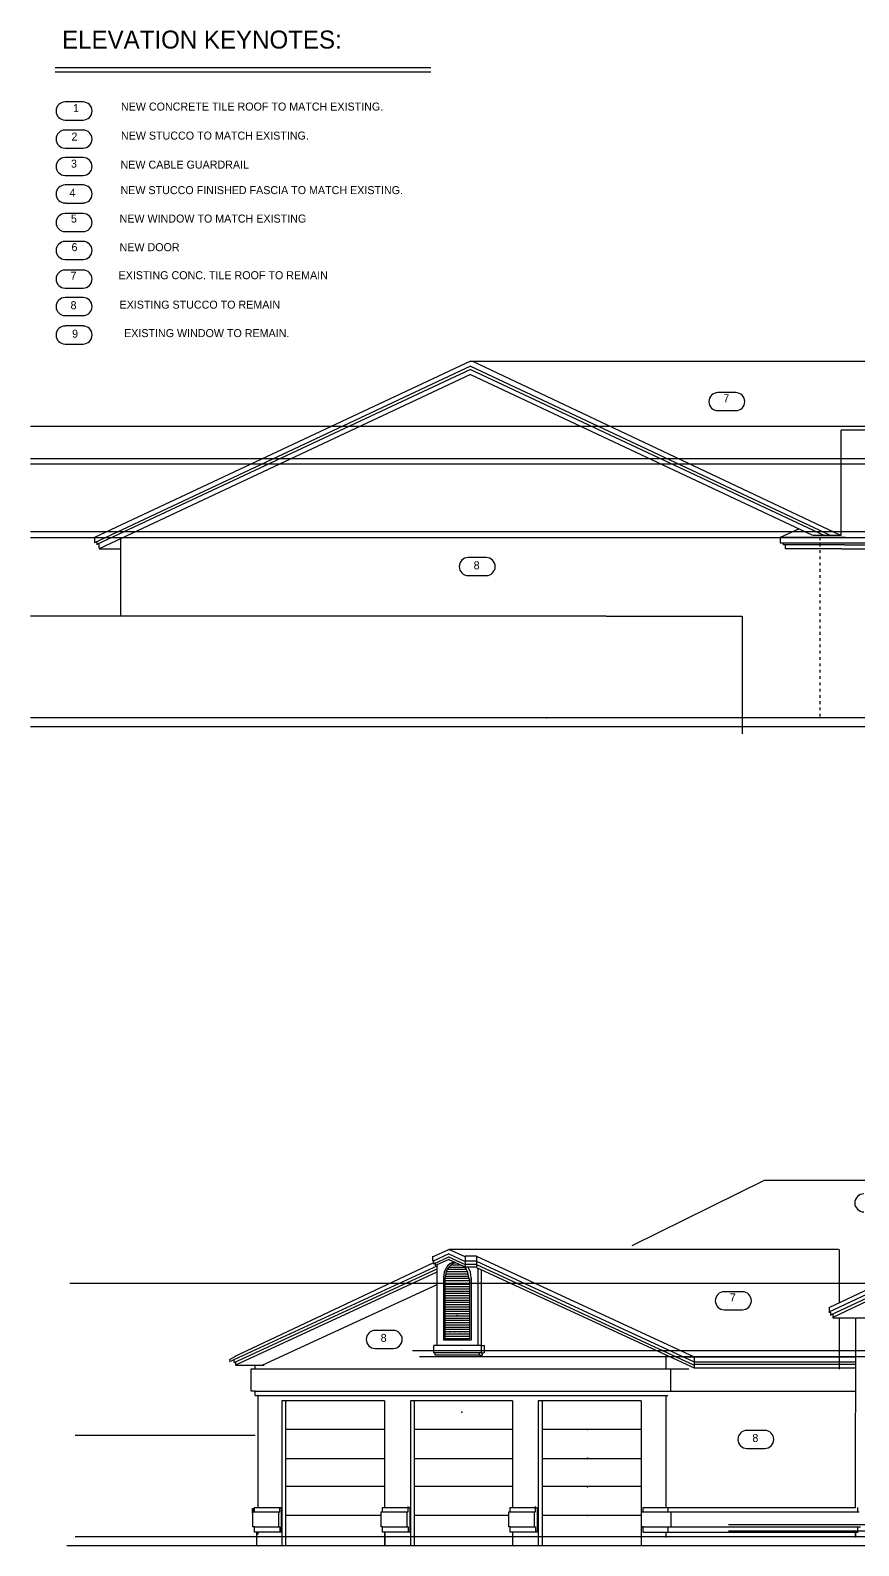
# Model space of a CAD drawing. Extents: x -92740 to -63661, y -15771 to -4391.
# Drawn here: x -82257 to -81669, y -13850 to -12774 of the extents above; entities that cross this region are included whole.
import ezdxf
from ezdxf.enums import TextEntityAlignment as Align

# ---------------------------------------------------------------- set-up
doc = ezdxf.new("R2010")
doc.units = 0
doc.header["$MEASUREMENT"] = 0
doc.linetypes.add('Dashed', pattern=[1, 0.3, -0.4, 0.3])
doc.layers.add('B1NOTES', color=2, linetype='Continuous')
doc.layers.add('ELEVATIONS', color=7, linetype='Continuous')
doc.styles.add('DCADTXTSTYLE1', font='AVG_TP')

msp = doc.modelspace()

# ---------------------------------------------------------------- linework, layer by layer
at = {"layer": 'B1NOTES', "color": 1, "linetype": 'Continuous', "ltscale": 8.52}
for p, q in [((-82239.2, -12800.5), (-81972.6, -12800.5)), ((-82239.2, -12803.7), (-81972.6, -12803.7))]:
    msp.add_line(p, q, dxfattribs=at)
at = {"layer": 'B1NOTES', "color": 1, "linetype": 'Continuous', "ltscale": 12.78}
for p, q in [((-82219.3, -12825), (-82232.1, -12825)), ((-82212.9, -12831.4), (-82212.9, -12831.4)), ((-82232.1, -12837.8), (-82219.3, -12837.8)), ((-82219.3, -12844.9), (-82232.1, -12844.9)), ((-82212.9, -12851.3), (-82212.9, -12851.3)), ((-82232.1, -12857.7), (-82219.3, -12857.7)), ((-82219.3, -12864.4), (-82232.1, -12864.4)), ((-82212.9, -12870.8), (-82212.9, -12870.8)), ((-82232.1, -12877.2), (-82219.3, -12877.2)), ((-82219.3, -12883.9), (-82232.1, -12883.9)), ((-82212.9, -12890.3), (-82212.9, -12890.3)), ((-82232.1, -12896.7), (-82219.3, -12896.7)), ((-82219.3, -12904.2), (-82232.1, -12904.2)), ((-82232.1, -12917), (-82219.3, -12917)), ((-82212.9, -12910.6), (-82212.9, -12910.6)), ((-82219.3, -12924.1), (-82232.1, -12924.1)), ((-82232.1, -12936.8), (-82219.3, -12936.8)), ((-82212.9, -12930.4), (-82212.9, -12930.4)), ((-82219.3, -12944.3), (-82232.1, -12944.3)), ((-82232.1, -12957.1), (-82219.3, -12957.1)), ((-82212.9, -12950.7), (-82212.9, -12950.7)), ((-82219.3, -12963.8), (-82232.1, -12963.8)), ((-82212.9, -12970.2), (-82212.9, -12970.2)), ((-82232.1, -12976.6), (-82219.3, -12976.6)), ((-82219.3, -12984), (-82232.1, -12984)), ((-82212.9, -12990.4), (-82212.9, -12990.4)), ((-82232.1, -12996.8), (-82219.3, -12996.8)), ((-81756.1, -13031.3), (-81768.8, -13031.3)), ((-81768.8, -13044), (-81756.1, -13044)), ((-81749.7, -13037.7), (-81749.7, -13037.7)), ((-81933.2, -13148.4), (-81946, -13148.4)), ((-81946, -13161.2), (-81933.2, -13161.2)), ((-81926.8, -13154.8), (-81926.8, -13154.8)), ((-81751.4, -13669.6), (-81764.2, -13669.6)), ((-81745.1, -13675.9), (-81745.1, -13675.9)), ((-81764.2, -13682.3), (-81751.4, -13682.3)), ((-81999.2, -13696.9), (-82012, -13696.9)), ((-81992.8, -13703.3), (-81992.8, -13703.3)), ((-82012, -13709.7), (-81999.2, -13709.7)), ((-81735.5, -13767.9), (-81748.2, -13767.9)), ((-81729.1, -13774.3), (-81729.1, -13774.3)), ((-81748.2, -13780.7), (-81735.5, -13780.7))]:
    msp.add_line(p, q, dxfattribs=at)
for centre, start, end in [((-82232.1, -12831.4), 90, 180), ((-82232.1, -12831.4), 180, 270), ((-82219.3, -12831.4), 0, 90), ((-82219.3, -12831.4), 270, 360), ((-82232.1, -12851.3), 90, 180), ((-82232.1, -12851.3), 180, 270), ((-82219.3, -12851.3), 0, 90), ((-82219.3, -12851.3), 270, 360), ((-82232.1, -12870.8), 90, 180), ((-82232.1, -12870.8), 180, 270), ((-82219.3, -12870.8), 0, 90), ((-82219.3, -12870.8), 270, 360), ((-82232.1, -12890.3), 90, 180), ((-82219.3, -12890.3), 0, 90), ((-82232.1, -12890.3), 180, 270), ((-82219.3, -12890.3), 270, 360), ((-82232.1, -12910.6), 90, 180), ((-82219.3, -12910.6), 0, 90), ((-82232.1, -12910.6), 180, 270), ((-82219.3, -12910.6), 270, 360), ((-82232.1, -12930.4), 90, 180), ((-82219.3, -12930.4), 0, 90), ((-82232.1, -12930.4), 180, 270), ((-82219.3, -12930.4), 270, 360), ((-82232.1, -12950.7), 90, 180), ((-82219.3, -12950.7), 0, 90), ((-82232.1, -12950.7), 180, 270), ((-82219.3, -12950.7), 270, 360), ((-82232.1, -12970.2), 90, 180), ((-82232.1, -12970.2), 180, 270), ((-82219.3, -12970.2), 0, 90), ((-82219.3, -12970.2), 270, 360), ((-82232.1, -12990.4), 90, 180), ((-82232.1, -12990.4), 180, 270), ((-82219.3, -12990.4), 0, 90), ((-82219.3, -12990.4), 270, 360), ((-81768.8, -13037.7), 90, 180), ((-81756.1, -13037.7), 0, 90), ((-81768.8, -13037.7), 180, 270), ((-81756.1, -13037.7), 270, 360), ((-81946, -13154.8), 90, 180), ((-81933.2, -13154.8), 0, 90), ((-81946, -13154.8), 180, 270), ((-81933.2, -13154.8), 270, 360), ((-81665.2, -13606.4), 90, 180), ((-81665.2, -13606.4), 180, 270), ((-81764.2, -13675.9), 90, 180), ((-81751.4, -13675.9), 0, 90), ((-81764.2, -13675.9), 180, 270), ((-81751.4, -13675.9), 270, 360), ((-82012, -13703.3), 90, 180), ((-82012, -13703.3), 180, 270), ((-81999.2, -13703.3), 0, 90), ((-81999.2, -13703.3), 270, 360), ((-81748.2, -13774.3), 90, 180), ((-81748.2, -13774.3), 180, 270), ((-81735.5, -13774.3), 0, 90), ((-81735.5, -13774.3), 270, 360)]:
    msp.add_arc(centre, 6.39, start, end, dxfattribs=at)
at = {"layer": 'ELEVATIONS', "color": 8, "linetype": 'Continuous', "ltscale": 12.78}
for p, q in [((-81944.4, -13008.9), (-82211.1, -13134.1)), ((-81944.4, -13012.6), (-82211.1, -13137.8)), ((-81944.4, -13014.8), (-82209.6, -13139.2)), ((-81944.4, -13008.9), (-81336.8, -13008.9)), ((-81944.4, -13012.6), (-81689.1, -13132.5)), ((-81944.4, -13014.8), (-81693.6, -13132.5)), ((-81942.8, -13008.9), (-81681.8, -13132.5)), ((-81944.4, -13018.5), (-82207.9, -13142.2)), ((-81944.4, -13018.5), (-81702, -13132.3)), ((-81434.3, -13057.9), (-81681.3, -13057.9)), ((-81681.3, -13132.5), (-81681.3, -13057.9)), ((-81711.5, -13128.1), (-81724.5, -13134.1)), ((-81701.6, -13132.5), (-81681.3, -13132.5)), ((-82211.1, -13134.1), (-82211.1, -13137.8)), ((-82209.6, -13137.3), (-82209.6, -13139.4)), ((-82208, -13138.8), (-82208, -13142)), ((-82207.9, -13142.2), (-82192.7, -13142.2)), ((-82192.7, -13135.1), (-82192.7, -13190)), ((-81678.3, -13134.1), (-81724.5, -13134.1)), ((-81724.5, -13134.1), (-81724.5, -13137.8)), ((-81724.5, -13137.8), (-81677.6, -13137.8)), ((-81722.3, -13139.4), (-81722.3, -13137.8)), ((-81678.9, -13139.4), (-81722.3, -13139.4)), ((-81720.7, -13142.2), (-81720.7, -13139.4)), ((-81680.9, -13142.2), (-81720.7, -13142.2)), ((-81680.9, -13142.2), (-81608.4, -13142.2)), ((-81678.9, -13139.4), (-81608.4, -13139.4)), ((-81678.3, -13134.1), (-81608.4, -13134.1)), ((-81677.6, -13137.8), (-81608.4, -13137.8)), ((-81848, -13190), (-82256.7, -13190)), ((-81848, -13190), (-81751.6, -13190)), ((-81751.6, -13190), (-81751.6, -13273.6)), ((-81829.5, -13636.7), (-81735.8, -13590.4)), ((-81735.8, -13590.4), (-81397.5, -13590.4)), ((-81970.7, -13649), (-82111.7, -13715.5)), ((-81971.4, -13644.8), (-81959.7, -13639.4)), ((-81971.4, -13644.2), (-81971.4, -13647.9)), ((-81959.6, -13642.6), (-81970.9, -13647.8)), ((-81959.4, -13644.6), (-81970.6, -13649.8)), ((-81970.5, -13647.4), (-81970.5, -13650)), ((-81969.4, -13649.5), (-81969.4, -13651.1)), ((-81959.7, -13646.5), (-81968.8, -13650.7)), ((-81960, -13644.6), (-81948.1, -13650.1)), ((-81959.8, -13642.6), (-81948.6, -13647.8)), ((-81948.1, -13644.8), (-81959.7, -13639.4)), ((-81959.7, -13646.5), (-81948.1, -13651.9)), ((-81683.1, -13639.4), (-81959.3, -13639.4)), ((-81948.1, -13644.2), (-81948.1, -13651.9)), ((-81940.1, -13644.2), (-81948.1, -13644.2)), ((-81940.1, -13647.9), (-81948.1, -13647.9)), ((-81946.5, -13647.9), (-81948.1, -13647.9)), ((-81940.1, -13644.2), (-81785.6, -13715.6)), ((-81940.1, -13644.2), (-81940.1, -13651.6)), ((-81940.1, -13647.9), (-81785.6, -13719.3)), ((-81682.6, -13639.4), (-81682.6, -13677.4)), ((-81967.8, -13651.1), (-82115.4, -13719.3)), ((-81968.3, -13653.5), (-82112.3, -13720)), ((-81968.3, -13655.6), (-82111.2, -13721.7)), ((-81968.3, -13651.1), (-81968.3, -13707.6)), ((-81963.6, -13659.6), (-81963.6, -13703.8)), ((-81962.5, -13659.6), (-81962.5, -13702.8)), ((-81942.3, -13650.1), (-81948.6, -13650.1)), ((-81948.1, -13651.9), (-81939.6, -13651.9)), ((-81945, -13660.2), (-81945, -13702.8)), ((-81943.9, -13659.6), (-81943.9, -13703.8)), ((-81940.1, -13650.1), (-81942.3, -13650.1)), ((-81940.1, -13650.1), (-81785.6, -13721.5)), ((-81940.1, -13652.2), (-81785.6, -13723.6)), ((-81939.1, -13652.7), (-81939.1, -13707.6)), ((-81936.7, -13653.8), (-81936.7, -13682.5)), ((-81968.3, -13664.5), (-82092, -13721.7)), ((-81648.4, -13661.3), (-81690, -13680.9)), ((-81647.6, -13664.1), (-81690, -13684.1)), ((-81648.3, -13667.1), (-81688.8, -13686.2)), ((-81647.8, -13669), (-81687.3, -13687.7)), ((-81689.9, -13680.8), (-81689.9, -13684.5)), ((-81936.7, -13682.5), (-81936.7, -13707.6)), ((-81688.8, -13684.1), (-81688.8, -13686.3)), ((-81687.2, -13685.7), (-81687.2, -13687.9)), ((-81687.2, -13687.9), (-81671.3, -13687.9)), ((-81682.6, -13687.9), (-81682.6, -13724.4)), ((-81671.2, -13687.9), (-81671.3, -13822.9)), ((-81670.7, -13687.9), (-81654.8, -13687.9)), ((-81945, -13702.8), (-81962.5, -13702.8)), ((-81936.7, -13707.6), (-81970.7, -13707.6)), ((-81970.7, -13708.1), (-81970.7, -13712.9)), ((-81936.7, -13712.9), (-81970.7, -13712.9)), ((-81969.4, -13714.5), (-81969.4, -13712.9)), ((-81943.9, -13703.8), (-81963.6, -13703.8)), ((-81938, -13714.5), (-81938, -13712.9)), ((-81936.7, -13707.6), (-81936.7, -13708.1)), ((-81936.7, -13707.6), (-81934.3, -13707.6)), ((-81936.7, -13708.1), (-81936.7, -13712.9)), ((-81936.7, -13712.9), (-81934.8, -13712.9)), ((-81935.9, -13714.5), (-81935.9, -13712.9)), ((-81934.6, -13707.6), (-81934.6, -13708.1)), ((-81934.6, -13708.1), (-81934.6, -13712.9)), ((-82111.1, -13715.5), (-82115.6, -13717.7)), ((-82115.4, -13718.2), (-82115.4, -13718.7)), ((-82112.2, -13717.7), (-82112.2, -13719.7)), ((-82111.2, -13721.7), (-82090.8, -13721.7)), ((-82111.1, -13719.3), (-82111.1, -13721.4)), ((-82099.9, -13724.1), (-81789.4, -13724.1)), ((-82099.9, -13740), (-82099.9, -13724.1)), ((-82097.2, -13724.1), (-82097.2, -13721.4)), ((-81938, -13714.5), (-81969.4, -13714.5)), ((-81938, -13714.5), (-81935.9, -13714.5)), ((-81805.7, -13715), (-81805.7, -13724.6)), ((-81802.2, -13740), (-81802.2, -13724.1)), ((-81793.8, -13715.6), (-81682.6, -13715.6)), ((-81785.8, -13723.5), (-81682.6, -13723.5)), ((-81785.6, -13715.6), (-81785.6, -13723.7)), ((-81785.6, -13719.3), (-81682.6, -13719.3)), ((-81785.6, -13720.9), (-81682.6, -13720.9)), ((-81682.6, -13719.3), (-81671.2, -13719.3)), ((-81682.6, -13720.9), (-81671.2, -13720.9)), ((-81682.6, -13723.5), (-81671.2, -13723.5)), ((-81682.5, -13715.6), (-81671.2, -13715.6)), ((-82097.2, -13740), (-82099.9, -13740)), ((-82097.2, -13740), (-81804.3, -13740)), ((-82097.2, -13743.2), (-82097.2, -13740)), ((-82097.2, -13743.2), (-81804.3, -13743.2)), ((-81972.6, -13740), (-81671.2, -13740)), ((-81805.7, -13743.2), (-81805.7, -13822.6)), ((-82005.3, -13747), (-82078.3, -13747)), ((-82078.3, -13747), (-82078.3, -13849.7)), ((-82075.6, -13747), (-82075.6, -13849.7)), ((-82005.3, -13747), (-82005.3, -13822.6)), ((-81914.6, -13747), (-81987, -13747)), ((-81987, -13747), (-81987, -13849.7)), ((-81984.3, -13747), (-81984.3, -13849.7)), ((-81914.6, -13747), (-81914.6, -13822.6)), ((-81823.2, -13747), (-81896.2, -13747)), ((-81896.2, -13747), (-81896.2, -13849.7)), ((-81893.5, -13747), (-81893.5, -13849.7)), ((-81823.2, -13747), (-81823.2, -13849.7)), ((-82005.3, -13767.2), (-82075.9, -13767.2)), ((-81914.6, -13767.2), (-81984.3, -13767.2)), ((-81823.5, -13767.2), (-81893.5, -13767.2)), ((-82097.2, -13771.5), (-82225, -13771.5)), ((-82005.3, -13788), (-82075.9, -13788)), ((-81914.6, -13788), (-81984.3, -13788)), ((-81823.5, -13788), (-81893.5, -13788)), ((-82005.3, -13807.7), (-82075.9, -13807.7)), ((-81914.6, -13807.7), (-81984.3, -13807.7)), ((-81823.5, -13807.7), (-81893.5, -13807.7)), ((-82098.8, -13836.4), (-82098.8, -13825.8)), ((-82098.8, -13825.8), (-82097.7, -13825.8)), ((-82097.7, -13825.8), (-82097.7, -13822.6)), ((-82097.7, -13822.6), (-82078.6, -13822.6)), ((-82097.7, -13825.8), (-82079.6, -13825.8)), ((-82080.7, -13825.8), (-82080.7, -13836.4)), ((-82079.6, -13825.8), (-82079.6, -13822.6)), ((-82078.6, -13823.1), (-82078.6, -13840.2)), ((-82007.8, -13828.4), (-82075.9, -13828.4)), ((-82007.8, -13836.4), (-82007.8, -13825.8)), ((-82007.8, -13825.8), (-82006.7, -13825.8)), ((-82006.7, -13825.8), (-82006.7, -13822.6)), ((-82006.7, -13822.6), (-81987.5, -13822.6)), ((-82006.7, -13825.8), (-81988.6, -13825.8)), ((-81989.6, -13825.8), (-81989.6, -13836.4)), ((-81988.6, -13825.8), (-81988.6, -13822)), ((-81987.5, -13823.1), (-81987.5, -13840.2)), ((-81917.2, -13828.4), (-81984.3, -13828.4)), ((-81917.2, -13836.4), (-81917.2, -13825.8)), ((-81917.2, -13825.8), (-81916.2, -13825.8)), ((-81916.2, -13825.8), (-81916.2, -13822.6)), ((-81916.2, -13822.6), (-81897, -13822.6)), ((-81916.2, -13825.8), (-81898.1, -13825.8)), ((-81899.1, -13825.8), (-81899.1, -13836.4)), ((-81898.1, -13825.8), (-81898.1, -13822)), ((-81897, -13823.1), (-81897, -13840.2)), ((-81823.5, -13828.4), (-81893.5, -13828.4)), ((-81823, -13836.4), (-81823, -13825.8)), ((-81823, -13825.8), (-81668.6, -13825.8)), ((-81821.9, -13825.8), (-81821.9, -13822.6)), ((-81821.9, -13822.6), (-81671.2, -13822.6)), ((-81804.3, -13822.6), (-81804.3, -13825.8)), ((-81802.2, -13825.8), (-81802.2, -13836.4)), ((-81669.6, -13822.6), (-81669.6, -13825.8)), ((-82097.7, -13836.4), (-82098.8, -13836.4)), ((-82098.3, -13836.4), (-82079.6, -13836.4)), ((-82097.7, -13840.2), (-82097.7, -13836.4)), ((-82078.6, -13840.2), (-82097.7, -13840.2)), ((-82096.1, -13840.2), (-82096.1, -13849.7)), ((-82079.6, -13836.4), (-82079.6, -13840.2)), ((-82006.7, -13836.4), (-82007.8, -13836.4)), ((-82007.2, -13836.4), (-81988.6, -13836.4)), ((-82006.7, -13840.2), (-82006.7, -13836.4)), ((-81987.5, -13840.2), (-82006.7, -13840.2)), ((-82005.3, -13840.2), (-82005.3, -13849.7)), ((-82005.1, -13840.2), (-82005.1, -13849.7)), ((-81988.6, -13836.4), (-81988.6, -13840.2)), ((-81916.2, -13836.4), (-81917.2, -13836.4)), ((-81916.7, -13836.4), (-81898.1, -13836.4)), ((-81916.2, -13840.2), (-81916.2, -13836.4)), ((-81897, -13840.2), (-81916.2, -13840.2)), ((-81914.6, -13840.2), (-81914.6, -13849.7)), ((-81898.1, -13836.4), (-81898.1, -13840.2)), ((-81821.9, -13836.4), (-81823, -13836.4)), ((-81821.9, -13840.2), (-81821.9, -13836.4)), ((-81821.9, -13836.4), (-81667.5, -13836.4)), ((-81821.9, -13840.2), (-81669.1, -13840.2)), ((-81805.7, -13840.2), (-81805.7, -13843.9)), ((-81804.3, -13836.4), (-81804.3, -13840.2)), ((-81671.3, -13840), (-81671.3, -13843.7)), ((-81671, -13840.2), (-81671, -13843.9)), ((-81669.6, -13836.4), (-81669.6, -13840.2))]:
    msp.add_line(p, q, dxfattribs=at)
at = {"layer": 'ELEVATIONS', "color": 2, "linetype": 'Continuous', "ltscale": 12.78}
for p, q in [((-82256.7, -13055.2), (-80587.5, -13055.2)), ((-82256.7, -13078.1), (-80587.5, -13078.1)), ((-82256.7, -13081.9), (-80587.5, -13081.9)), ((-82256.7, -13129.8), (-81028.5, -13129.8)), ((-82256.7, -13134.1), (-81028.5, -13134.1)), ((-82256.7, -13261.9), (-80587.5, -13261.9)), ((-82228.7, -13663.4), (-80625.9, -13663.4)), ((-81985.4, -13711.3), (-80621.7, -13711.3)), ((-81980.6, -13715.5), (-80616.9, -13715.5)), ((-82225, -13843.3), (-80619.5, -13843.3))]:
    msp.add_line(p, q, dxfattribs=at)
at = {"layer": 'ELEVATIONS', "color": 8, "linetype": 'Dashed', "ltscale": 6.39}
msp.add_line((-81696.3, -13134.1), (-81696.3, -13261.9), dxfattribs=at)
at = {"layer": 'ELEVATIONS', "color": 1, "linetype": 'Continuous', "ltscale": 12.78}
for p, q in [((-82256.7, -13268.2), (-80587.5, -13268.2)), ((-82095.3, -13742.7), (-82095.3, -13822.6)), ((-82095.3, -13840.2), (-82095.3, -13841.7)), ((-82230.9, -13849.7), (-80619.5, -13849.7))]:
    msp.add_line(p, q, dxfattribs=at)
at = {"layer": 'ELEVATIONS', "color": 9, "linetype": 'Continuous', "ltscale": 12.78}
for p, q in [((-81945.5, -13660.2), (-81962.5, -13660.2)), ((-81946, -13658.6), (-81961.8, -13658.6)), ((-81945.8, -13657), (-81961.6, -13657)), ((-81946.3, -13655.4), (-81961.1, -13655.4)), ((-81947, -13653.8), (-81960.4, -13653.8)), ((-81948.1, -13652.2), (-81959.3, -13652.2)), ((-81950.9, -13650.6), (-81957.8, -13650.6)), ((-81945, -13661.8), (-81962.5, -13661.8)), ((-81945, -13664.4), (-81962.5, -13664.4)), ((-81945, -13666), (-81962.5, -13666)), ((-81945, -13667.6), (-81962.5, -13667.6)), ((-81945, -13669.2), (-81962.5, -13669.2)), ((-81945, -13670.8), (-81962.5, -13670.8)), ((-81945, -13672.4), (-81962.5, -13672.4)), ((-81945, -13674), (-81962.5, -13674)), ((-81945, -13675.6), (-81962.5, -13675.6)), ((-81945, -13677.2), (-81962.5, -13677.2)), ((-81945, -13678.8), (-81962.5, -13678.8)), ((-81945, -13680.4), (-81962.5, -13680.4)), ((-81945, -13682), (-81962.5, -13682)), ((-81945, -13683.6), (-81962.5, -13683.6)), ((-81945, -13685.2), (-81962.5, -13685.2)), ((-81945, -13686.8), (-81962.5, -13686.8)), ((-81945, -13688.4), (-81962.5, -13688.4)), ((-81945, -13690), (-81962.5, -13690)), ((-81945, -13691.6), (-81962.5, -13691.6)), ((-81945, -13693.2), (-81962.5, -13693.2)), ((-81945, -13694.8), (-81962.5, -13694.8)), ((-81945, -13696.4), (-81962.5, -13696.4)), ((-81945, -13698), (-81962.5, -13698)), ((-81945, -13699.6), (-81962.5, -13699.6)), ((-81945, -13701.2), (-81962.5, -13701.2)), ((-82099.3, -13823.1), (-82099.3, -13826.3)), ((-82098.3, -13823.1), (-82098.3, -13825.8)), ((-81761.2, -13834.8), (-81645.1, -13834.8)), ((-81761.2, -13839.1), (-81645.7, -13839.1))]:
    msp.add_line(p, q, dxfattribs=at)
at = {"layer": 'ELEVATIONS', "color": 8, "linetype": 'Continuous', "ltscale": 12.78}
for centre, major_axis, ratio, start_param, end_param in [((-81953.7, -13659.6), (0, -11.7), 0.840909, 3.391108, 4.684825), ((-81954, -13660.4), (0, -11.4), 0.744186, 3.265948, 4.725219), ((-81954, -13660.4), (0, -11.4), 0.744186, 1.55462, 2.411084), ((-81953.7, -13659.6), (0, -11.7), 0.840909, 1.570796, 2.252759)]:
    msp.add_ellipse(centre, major_axis=major_axis, ratio=ratio, start_param=start_param, end_param=end_param, dxfattribs=at)
for p in [(-81890.5, -13262.1), (-81953.7, -13686.3), (-81959, -13698), (-81955.5, -13698), (-81951.9, -13698), (-81948.4, -13698), (-81950.5, -13711.3), (-81950.5, -13755), (-81861.3, -13767.3), (-81861.3, -13787.6), (-81861.3, -13808), (-81861.3, -13828.3)]:
    msp.add_point(p, dxfattribs=at)

# ---------------------------------------------------------------- texts
at = {"layer": 'B1NOTES', "color": 3, "linetype": 'Continuous', "ltscale": 8.52, "style": 'DCADTXTSTYLE1'}
for s, p in [('1', (-82226.4, -12833.9)), ('2', (-82227.5, -12854.1)), ('3', (-82227.9, -12873.3)), ('4', (-82228.9, -12893.9)), ('5', (-82227.9, -12912.3)), ('6', (-82227.5, -12932.6)), ('7', (-82228.2, -12952.8)), ('8', (-82228.2, -12973.8)), ('9', (-82227.1, -12994)), ('7', (-81764.9, -13039.8)), ('8', (-81942.1, -13158.4)), ('7', (-81760.3, -13678.1)), ('8', (-82008.1, -13706.8)), ('8', (-81744.3, -13777.8))]:
    msp.add_text(s, height=5.68, dxfattribs=at).set_placement(p, align=Align.BOTTOM_LEFT)
at = {"layer": 'ELEVATIONS', "color": 1, "linetype": 'Continuous', "ltscale": 8.52, "style": 'DCADTXTSTYLE1'}
msp.add_text('ELEVATION KEYNOTES:', height=12.78, dxfattribs=at).set_placement((-82234.2, -12790.9), align=Align.BOTTOM_LEFT)
at = {"layer": 'ELEVATIONS', "color": 3, "linetype": 'Continuous', "ltscale": 8.52, "style": 'DCADTXTSTYLE1'}
for s, p in [('NEW CONCRETE TILE ROOF TO MATCH EXISTING.', (-82192.4, -12832.8)), ('NEW STUCCO TO MATCH EXISTING.', (-82192.4, -12853.4)), ('NEW CABLE GUARDRAIL', (-82192.7, -12874)), ('NEW STUCCO FINISHED FASCIA TO MATCH EXISTING.', (-82192.7, -12892.1)), ('NEW WINDOW TO MATCH EXISTING', (-82193.4, -12912.3)), ('NEW DOOR', (-82193.4, -12932.6)), ('EXISTING CONC. TILE ROOF TO REMAIN', (-82194.1, -12952.5)), ('EXISTING STUCCO TO REMAIN', (-82193.4, -12973.4)), ('EXISTING WINDOW TO REMAIN.', (-82190.2, -12993.6))]:
    msp.add_text(s, height=5.68, dxfattribs=at).set_placement(p, align=Align.BOTTOM_LEFT)

doc.saveas('drawing.dxf')
